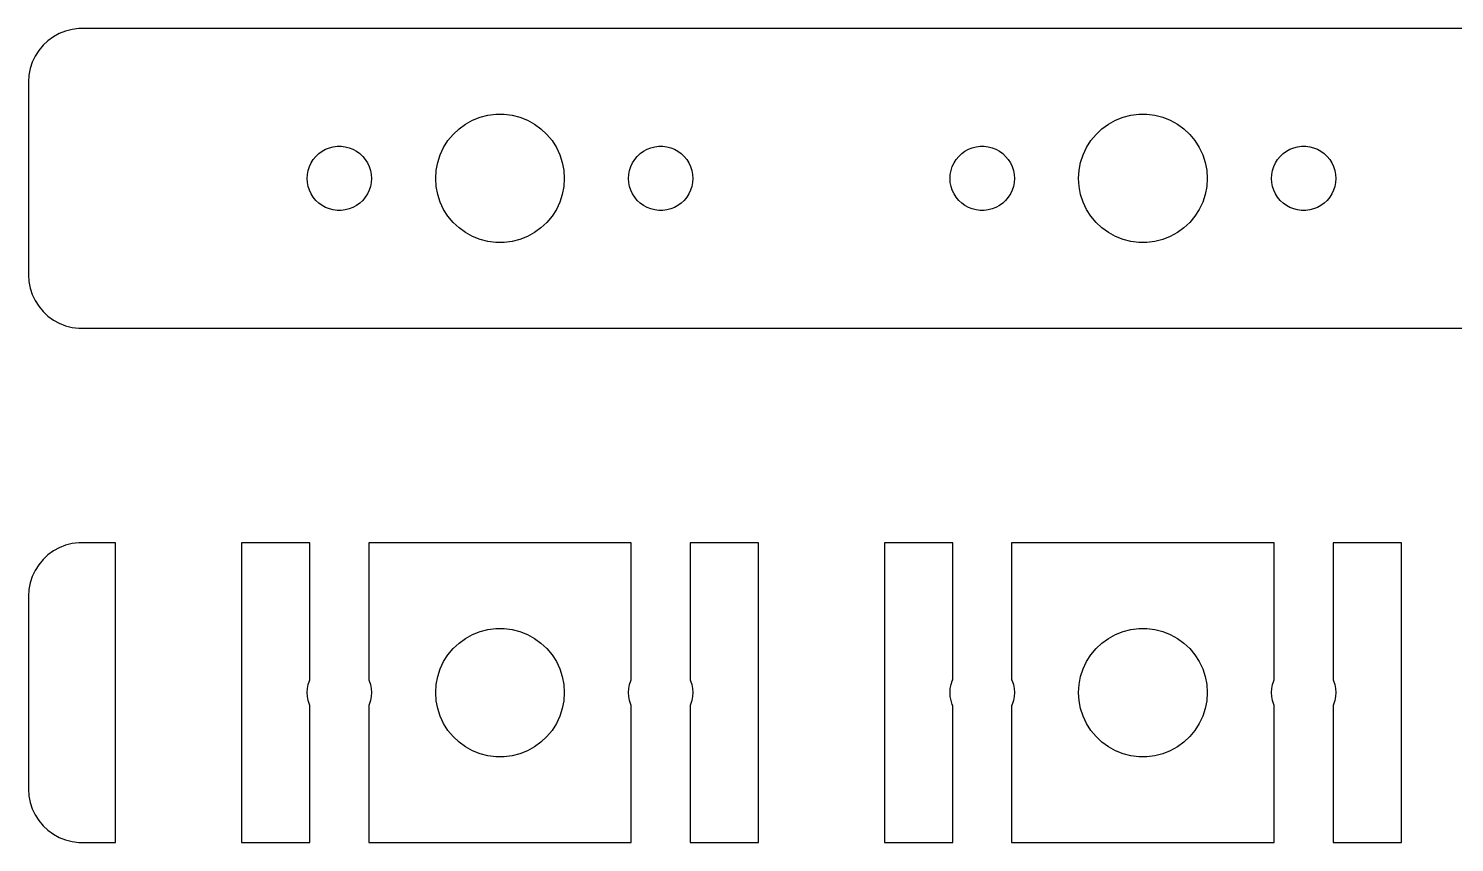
# Model space of a CAD drawing. Header units: metres. Extents: x -60 to 60, y -7 to 79.
# Drawn here: x -59.5 to 7, y 41 to 79 of the extents above; entities that cross this region are included whole.
import ezdxf

# ---------------------------------------------------------------- set-up
doc = ezdxf.new("R2010")
doc.units = ezdxf.units.M

msp = doc.modelspace()

# ---------------------------------------------------------------- linework, layer by layer
for p, q in [((-58.3396, 78.6108), (-58.5936, 78.4263)), ((-58.0644, 78.7621), (-58.3396, 78.6108)), ((-57.7725, 78.8776), (-58.0644, 78.7621)), ((-57.4684, 78.9557), (-57.7725, 78.8776)), ((-57.157, 78.9951), (-57.4684, 78.9557)), ((57.157, 78.9951), (-57.157, 78.9951)), ((-59.0225, 77.9695), (-59.1908, 77.7044)), ((-58.8224, 78.2114), (-59.0225, 77.9695)), ((-58.5936, 78.4263), (-58.8224, 78.2114)), ((-59.3244, 77.4203), (-59.4214, 77.1217)), ((-59.1908, 77.7044), (-59.3244, 77.4203)), ((-59.4803, 76.8133), (-59.5, 76.5)), ((-59.4214, 77.1217), (-59.4803, 76.8133)), ((-59.5, 76.5), (-59.5, 67.5)), ((-39.4123, 74.3115), (-39.1075, 74.533)), ((-39.1075, 74.533), (-38.7773, 74.7145)), ((-38.7773, 74.7145), (-38.427, 74.8532)), ((-38.427, 74.8532), (-38.0621, 74.9469)), ((-38.0621, 74.9469), (-37.6884, 74.9941)), ((-37.6884, 74.9941), (-37.3116, 74.9941)), ((-37.3116, 74.9941), (-36.9379, 74.9469)), ((-36.9379, 74.9469), (-36.5729, 74.8532)), ((-36.5729, 74.8532), (-36.2227, 74.7145)), ((-36.2227, 74.7145), (-35.8925, 74.533)), ((-35.8925, 74.533), (-35.5877, 74.3115)), ((-9.41226, 74.3115), (-9.10747, 74.533)), ((-9.10747, 74.533), (-8.77733, 74.7145)), ((-8.77733, 74.7145), (-8.42705, 74.8532)), ((-8.42705, 74.8532), (-8.06213, 74.9469)), ((-8.06213, 74.9469), (-7.68837, 74.9941)), ((-7.68837, 74.9941), (-7.31161, 74.9941)), ((-7.31161, 74.9941), (-6.93785, 74.9469)), ((-6.93785, 74.9469), (-6.57294, 74.8532)), ((-6.57294, 74.8532), (-6.22266, 74.7145)), ((-6.22266, 74.7145), (-5.89252, 74.533)), ((-5.89252, 74.533), (-5.58772, 74.3115)), ((-39.927, 73.7634), (-39.6869, 74.0536)), ((-39.6869, 74.0536), (-39.4123, 74.3115)), ((-35.5877, 74.3115), (-35.3131, 74.0536)), ((-35.3131, 74.0536), (-35.0729, 73.7634)), ((-9.92705, 73.7634), (-9.6869, 74.0536)), ((-9.6869, 74.0536), (-9.41226, 74.3115)), ((-5.58772, 74.3115), (-5.31308, 74.0536)), ((-5.31308, 74.0536), (-5.07294, 73.7634)), ((-45.9561, 73.1558), (-45.8037, 73.2665)), ((-45.8037, 73.2665), (-45.6387, 73.3572)), ((-45.6387, 73.3572), (-45.4635, 73.4266)), ((-45.4635, 73.4266), (-45.2811, 73.4734)), ((-45.2811, 73.4734), (-45.0942, 73.497)), ((-45.0942, 73.497), (-44.9058, 73.497)), ((-44.9058, 73.497), (-44.7189, 73.4734)), ((-44.7189, 73.4734), (-44.5365, 73.4266)), ((-44.5365, 73.4266), (-44.3613, 73.3572)), ((-44.3613, 73.3572), (-44.1963, 73.2665)), ((-44.1963, 73.2665), (-44.0439, 73.1558)), ((-40.2893, 73.1044), (-40.1289, 73.4453)), ((-40.1289, 73.4453), (-39.927, 73.7634)), ((-35.0729, 73.7634), (-34.8711, 73.4453)), ((-34.8711, 73.4453), (-34.7107, 73.1044)), ((-30.9561, 73.1558), (-30.8037, 73.2665)), ((-30.8037, 73.2665), (-30.6387, 73.3572)), ((-30.6387, 73.3572), (-30.4635, 73.4266)), ((-30.4635, 73.4266), (-30.2811, 73.4734)), ((-30.2811, 73.4734), (-30.0942, 73.497)), ((-30.0942, 73.497), (-29.9058, 73.497)), ((-29.9058, 73.497), (-29.7189, 73.4734)), ((-29.7189, 73.4734), (-29.5365, 73.4266)), ((-29.5365, 73.4266), (-29.3613, 73.3572)), ((-29.3613, 73.3572), (-29.1963, 73.2665)), ((-29.1963, 73.2665), (-29.0439, 73.1558)), ((-15.9561, 73.1558), (-15.8037, 73.2665)), ((-15.8037, 73.2665), (-15.6387, 73.3572)), ((-15.6387, 73.3572), (-15.4635, 73.4266)), ((-15.4635, 73.4266), (-15.2811, 73.4734)), ((-15.2811, 73.4734), (-15.0942, 73.497)), ((-15.0942, 73.497), (-14.9058, 73.497)), ((-14.9058, 73.497), (-14.7189, 73.4734)), ((-14.7189, 73.4734), (-14.5365, 73.4266)), ((-14.5365, 73.4266), (-14.3613, 73.3572)), ((-14.3613, 73.3572), (-14.1963, 73.2665)), ((-14.1963, 73.2665), (-14.0439, 73.1558)), ((-10.2893, 73.1044), (-10.1289, 73.4453)), ((-10.1289, 73.4453), (-9.92705, 73.7634)), ((-5.07294, 73.7634), (-4.87108, 73.4453)), ((-4.87108, 73.4453), (-4.71066, 73.1044)), ((-0.956131, 73.1558), (-0.803726, 73.2665)), ((-0.803726, 73.2665), (-0.638657, 73.3572)), ((-0.638657, 73.3572), (-0.463516, 73.4266)), ((-0.463516, 73.4266), (-0.281067, 73.4734)), ((-0.281067, 73.4734), (-0.094177, 73.497)), ((-0.094177, 73.497), (0.094177, 73.497)), ((0.094177, 73.497), (0.281067, 73.4734)), ((0.281067, 73.4734), (0.463516, 73.4266)), ((0.463516, 73.4266), (0.638657, 73.3572)), ((0.638657, 73.3572), (0.803726, 73.2665)), ((0.803726, 73.2665), (0.956131, 73.1558)), ((-46.4529, 72.373), (-46.3947, 72.5522)), ((-46.3947, 72.5522), (-46.3145, 72.7226)), ((-46.3145, 72.7226), (-46.2135, 72.8817)), ((-46.2135, 72.8817), (-46.0934, 73.0268)), ((-46.0934, 73.0268), (-45.9561, 73.1558)), ((-44.0439, 73.1558), (-43.9065, 73.0268)), ((-43.9065, 73.0268), (-43.7865, 72.8817)), ((-43.7865, 72.8817), (-43.6855, 72.7226)), ((-43.6855, 72.7226), (-43.6053, 72.5522)), ((-43.6053, 72.5522), (-43.5471, 72.373)), ((-40.4763, 72.376), (-40.4057, 72.7461)), ((-40.4057, 72.7461), (-40.2893, 73.1044)), ((-34.7107, 73.1044), (-34.5942, 72.7461)), ((-34.5942, 72.7461), (-34.5237, 72.376)), ((-31.4529, 72.373), (-31.3947, 72.5522)), ((-31.3947, 72.5522), (-31.3145, 72.7226)), ((-31.3145, 72.7226), (-31.2135, 72.8817)), ((-31.2135, 72.8817), (-31.0934, 73.0268)), ((-31.0934, 73.0268), (-30.9561, 73.1558)), ((-29.0439, 73.1558), (-28.9065, 73.0268)), ((-28.9065, 73.0268), (-28.7865, 72.8817)), ((-28.7865, 72.8817), (-28.6855, 72.7226)), ((-28.6855, 72.7226), (-28.6053, 72.5522)), ((-28.6053, 72.5522), (-28.5471, 72.373)), ((-16.4529, 72.373), (-16.3947, 72.5522)), ((-16.3947, 72.5522), (-16.3145, 72.7226)), ((-16.3145, 72.7226), (-16.2135, 72.8817)), ((-16.2135, 72.8817), (-16.0934, 73.0268)), ((-16.0934, 73.0268), (-15.9561, 73.1558)), ((-14.0439, 73.1558), (-13.9065, 73.0268)), ((-13.9065, 73.0268), (-13.7865, 72.8817)), ((-13.7865, 72.8817), (-13.6855, 72.7226)), ((-13.6855, 72.7226), (-13.6053, 72.5522)), ((-13.6053, 72.5522), (-13.5471, 72.373)), ((-10.4763, 72.376), (-10.4057, 72.7461)), ((-10.4057, 72.7461), (-10.2893, 73.1044)), ((-4.71066, 73.1044), (-4.59424, 72.7461)), ((-4.59424, 72.7461), (-4.52365, 72.376)), ((-1.45287, 72.373), (-1.39465, 72.5522)), ((-1.39465, 72.5522), (-1.31445, 72.7226)), ((-1.31445, 72.7226), (-1.21352, 72.8817)), ((-1.21352, 72.8817), (-1.09344, 73.0268)), ((-1.09344, 73.0268), (-0.956131, 73.1558)), ((0.956131, 73.1558), (1.09344, 73.0268)), ((1.09344, 73.0268), (1.21352, 72.8817)), ((1.21352, 72.8817), (1.31445, 72.7226)), ((1.31445, 72.7226), (1.39465, 72.5522)), ((1.39465, 72.5522), (1.45287, 72.373)), ((-46.5, 72), (-46.4882, 72.188)), ((-46.4882, 71.812), (-46.5, 72)), ((-46.4882, 72.188), (-46.4529, 72.373)), ((-43.5471, 72.373), (-43.5118, 72.188)), ((-43.5118, 72.188), (-43.5, 72)), ((-43.5, 72), (-43.5118, 71.812)), ((-40.5, 72), (-40.4763, 72.376)), ((-40.4763, 71.624), (-40.5, 72)), ((-34.5237, 72.376), (-34.5, 72)), ((-34.5, 72), (-34.5237, 71.624)), ((-31.5, 72), (-31.4882, 72.188)), ((-31.4882, 71.812), (-31.5, 72)), ((-31.4882, 72.188), (-31.4529, 72.373)), ((-28.5471, 72.373), (-28.5118, 72.188)), ((-28.5118, 72.188), (-28.5, 72)), ((-28.5, 72), (-28.5118, 71.812)), ((-16.5, 72), (-16.4882, 72.188)), ((-16.4882, 71.812), (-16.5, 72)), ((-16.4882, 72.188), (-16.4529, 72.373)), ((-13.5471, 72.373), (-13.5118, 72.188)), ((-13.5118, 72.188), (-13.5, 72)), ((-13.5, 72), (-13.5118, 71.812)), ((-10.5, 72), (-10.4763, 72.376)), ((-10.4763, 71.624), (-10.5, 72)), ((-4.52365, 72.376), (-4.5, 72)), ((-4.5, 72), (-4.52365, 71.624)), ((-1.5, 72), (-1.48816, 72.188)), ((-1.48816, 71.812), (-1.5, 72)), ((-1.48816, 72.188), (-1.45287, 72.373)), ((1.45287, 72.373), (1.48816, 72.188)), ((1.48816, 72.188), (1.5, 72)), ((1.5, 72), (1.48816, 71.812)), ((-46.4529, 71.627), (-46.4882, 71.812)), ((-46.3947, 71.4478), (-46.4529, 71.627)), ((-46.3145, 71.2774), (-46.3947, 71.4478)), ((-46.2135, 71.1183), (-46.3145, 71.2774)), ((-43.6855, 71.2774), (-43.7865, 71.1183)), ((-43.6053, 71.4478), (-43.6855, 71.2774)), ((-43.5471, 71.627), (-43.6053, 71.4478)), ((-43.5118, 71.812), (-43.5471, 71.627)), ((-40.4057, 71.2539), (-40.4763, 71.624)), ((-40.2893, 70.8956), (-40.4057, 71.2539)), ((-34.5942, 71.2539), (-34.7107, 70.8956)), ((-34.5237, 71.624), (-34.5942, 71.2539)), ((-31.4529, 71.627), (-31.4882, 71.812)), ((-31.3947, 71.4478), (-31.4529, 71.627)), ((-31.3145, 71.2774), (-31.3947, 71.4478)), ((-31.2135, 71.1183), (-31.3145, 71.2774)), ((-28.6855, 71.2774), (-28.7865, 71.1183)), ((-28.6053, 71.4478), (-28.6855, 71.2774)), ((-28.5471, 71.627), (-28.6053, 71.4478)), ((-28.5118, 71.812), (-28.5471, 71.627)), ((-16.4529, 71.627), (-16.4882, 71.812)), ((-16.3947, 71.4478), (-16.4529, 71.627)), ((-16.3145, 71.2774), (-16.3947, 71.4478)), ((-16.2135, 71.1183), (-16.3145, 71.2774)), ((-13.6855, 71.2774), (-13.7865, 71.1183)), ((-13.6053, 71.4478), (-13.6855, 71.2774)), ((-13.5471, 71.627), (-13.6053, 71.4478)), ((-13.5118, 71.812), (-13.5471, 71.627)), ((-10.4057, 71.2539), (-10.4763, 71.624)), ((-10.2893, 70.8956), (-10.4057, 71.2539)), ((-4.59424, 71.2539), (-4.71066, 70.8956)), ((-4.52365, 71.624), (-4.59424, 71.2539)), ((-1.45287, 71.627), (-1.48816, 71.812)), ((-1.39465, 71.4478), (-1.45287, 71.627)), ((-1.31445, 71.2774), (-1.39465, 71.4478)), ((-1.21352, 71.1183), (-1.31445, 71.2774)), ((1.31445, 71.2774), (1.21352, 71.1183)), ((1.39465, 71.4478), (1.31445, 71.2774)), ((1.45287, 71.627), (1.39465, 71.4478)), ((1.48816, 71.812), (1.45287, 71.627)), ((-46.0934, 70.9732), (-46.2135, 71.1183)), ((-45.9561, 70.8442), (-46.0934, 70.9732)), ((-45.8037, 70.7335), (-45.9561, 70.8442)), ((-45.6387, 70.6428), (-45.8037, 70.7335)), ((-45.4635, 70.5734), (-45.6387, 70.6428)), ((-45.2811, 70.5266), (-45.4635, 70.5734)), ((-44.5365, 70.5734), (-44.7189, 70.5266)), ((-44.3613, 70.6428), (-44.5365, 70.5734)), ((-44.1963, 70.7335), (-44.3613, 70.6428)), ((-44.0439, 70.8442), (-44.1963, 70.7335)), ((-43.9065, 70.9732), (-44.0439, 70.8442)), ((-43.7865, 71.1183), (-43.9065, 70.9732)), ((-40.1289, 70.5547), (-40.2893, 70.8956)), ((-39.927, 70.2366), (-40.1289, 70.5547)), ((-34.8711, 70.5547), (-35.0729, 70.2366)), ((-34.7107, 70.8956), (-34.8711, 70.5547)), ((-31.0934, 70.9732), (-31.2135, 71.1183)), ((-30.9561, 70.8442), (-31.0934, 70.9732)), ((-30.8037, 70.7335), (-30.9561, 70.8442)), ((-30.6387, 70.6428), (-30.8037, 70.7335)), ((-30.4635, 70.5734), (-30.6387, 70.6428)), ((-30.2811, 70.5266), (-30.4635, 70.5734)), ((-29.5365, 70.5734), (-29.7189, 70.5266)), ((-29.3613, 70.6428), (-29.5365, 70.5734)), ((-29.1963, 70.7335), (-29.3613, 70.6428)), ((-29.0439, 70.8442), (-29.1963, 70.7335)), ((-28.9065, 70.9732), (-29.0439, 70.8442)), ((-28.7865, 71.1183), (-28.9065, 70.9732)), ((-16.0934, 70.9732), (-16.2135, 71.1183)), ((-15.9561, 70.8442), (-16.0934, 70.9732)), ((-15.8037, 70.7335), (-15.9561, 70.8442)), ((-15.6387, 70.6428), (-15.8037, 70.7335)), ((-15.4635, 70.5734), (-15.6387, 70.6428)), ((-15.2811, 70.5266), (-15.4635, 70.5734)), ((-14.5365, 70.5734), (-14.7189, 70.5266)), ((-14.3613, 70.6428), (-14.5365, 70.5734)), ((-14.1963, 70.7335), (-14.3613, 70.6428)), ((-14.0439, 70.8442), (-14.1963, 70.7335)), ((-13.9065, 70.9732), (-14.0439, 70.8442)), ((-13.7865, 71.1183), (-13.9065, 70.9732)), ((-10.1289, 70.5547), (-10.2893, 70.8956)), ((-9.92705, 70.2366), (-10.1289, 70.5547)), ((-4.87108, 70.5547), (-5.07294, 70.2366)), ((-4.71066, 70.8956), (-4.87108, 70.5547)), ((-1.09344, 70.9732), (-1.21352, 71.1183)), ((-0.956131, 70.8442), (-1.09344, 70.9732)), ((-0.803726, 70.7335), (-0.956131, 70.8442)), ((-0.638657, 70.6428), (-0.803726, 70.7335)), ((-0.463516, 70.5734), (-0.638657, 70.6428)), ((-0.281067, 70.5266), (-0.463516, 70.5734)), ((0.463516, 70.5734), (0.281067, 70.5266)), ((0.638657, 70.6428), (0.463516, 70.5734)), ((0.803726, 70.7335), (0.638657, 70.6428)), ((0.956131, 70.8442), (0.803726, 70.7335)), ((1.09344, 70.9732), (0.956131, 70.8442)), ((1.21352, 71.1183), (1.09344, 70.9732)), ((-45.0942, 70.503), (-45.2811, 70.5266)), ((-44.9058, 70.503), (-45.0942, 70.503)), ((-44.7189, 70.5266), (-44.9058, 70.503)), ((-39.6869, 69.9464), (-39.927, 70.2366)), ((-39.4123, 69.6885), (-39.6869, 69.9464)), ((-35.3131, 69.9464), (-35.5877, 69.6885)), ((-35.0729, 70.2366), (-35.3131, 69.9464)), ((-30.0942, 70.503), (-30.2811, 70.5266)), ((-29.9058, 70.503), (-30.0942, 70.503)), ((-29.7189, 70.5266), (-29.9058, 70.503)), ((-15.0942, 70.503), (-15.2811, 70.5266)), ((-14.9058, 70.503), (-15.0942, 70.503)), ((-14.7189, 70.5266), (-14.9058, 70.503)), ((-9.6869, 69.9464), (-9.92705, 70.2366)), ((-9.41226, 69.6885), (-9.6869, 69.9464)), ((-5.31308, 69.9464), (-5.58772, 69.6885)), ((-5.07294, 70.2366), (-5.31308, 69.9464)), ((-0.094177, 70.503), (-0.281067, 70.5266)), ((0.094177, 70.503), (-0.094177, 70.503)), ((0.281067, 70.5266), (0.094177, 70.503)), ((-39.1075, 69.467), (-39.4123, 69.6885)), ((-38.7773, 69.2855), (-39.1075, 69.467)), ((-38.427, 69.1468), (-38.7773, 69.2855)), ((-36.2227, 69.2855), (-36.5729, 69.1468)), ((-35.8925, 69.467), (-36.2227, 69.2855)), ((-35.5877, 69.6885), (-35.8925, 69.467)), ((-9.10747, 69.467), (-9.41226, 69.6885)), ((-8.77733, 69.2855), (-9.10747, 69.467)), ((-8.42705, 69.1468), (-8.77733, 69.2855)), ((-6.22266, 69.2855), (-6.57294, 69.1468)), ((-5.89252, 69.467), (-6.22266, 69.2855)), ((-5.58772, 69.6885), (-5.89252, 69.467)), ((-38.0621, 69.0531), (-38.427, 69.1468)), ((-37.6884, 69.0059), (-38.0621, 69.0531)), ((-37.3116, 69.0059), (-37.6884, 69.0059)), ((-36.9379, 69.0531), (-37.3116, 69.0059)), ((-36.5729, 69.1468), (-36.9379, 69.0531)), ((-8.06213, 69.0531), (-8.42705, 69.1468)), ((-7.68837, 69.0059), (-8.06213, 69.0531)), ((-7.31161, 69.0059), (-7.68837, 69.0059)), ((-6.93785, 69.0531), (-7.31161, 69.0059)), ((-6.57294, 69.1468), (-6.93785, 69.0531)), ((-59.5, 67.5), (-59.4803, 67.1867)), ((-59.4803, 67.1867), (-59.4214, 66.8783)), ((-59.4214, 66.8783), (-59.3244, 66.5797)), ((-59.3244, 66.5797), (-59.1908, 66.2956)), ((-59.1908, 66.2956), (-59.0225, 66.0305)), ((-59.0225, 66.0305), (-58.8224, 65.7886)), ((-58.8224, 65.7886), (-58.5936, 65.5737)), ((-58.5936, 65.5737), (-58.3396, 65.3892)), ((-58.3396, 65.3892), (-58.0644, 65.2379)), ((-58.0644, 65.2379), (-57.7725, 65.1224)), ((-57.7725, 65.1224), (-57.4684, 65.0443)), ((-57.4684, 65.0443), (-57.157, 65.0049)), ((-57.157, 65.0049), (57.157, 65.0049)), ((-58.3396, 54.6108), (-58.5936, 54.4263)), ((-58.0644, 54.7621), (-58.3396, 54.6108)), ((-57.7725, 54.8776), (-58.0644, 54.7621)), ((-57.4684, 54.9557), (-57.7725, 54.8776)), ((-57.157, 54.9951), (-57.4684, 54.9557)), ((-55.4336, 54.9951), (-57.157, 54.9951)), ((-55.4336, 41.0049), (-55.4336, 54.9951)), ((-46.3722, 54.9951), (-49.5664, 54.9951)), ((-49.5664, 54.9951), (-49.5664, 41.0049)), ((-46.3722, 48.6), (-46.3722, 54.9951)), ((-31.3722, 54.9951), (-43.6278, 54.9951)), ((-43.6278, 54.9951), (-43.6278, 48.6)), ((-31.3722, 48.6), (-31.3722, 54.9951)), ((-25.4336, 54.9951), (-28.6278, 54.9951)), ((-28.6278, 54.9951), (-28.6278, 48.6)), ((-25.4336, 41.0049), (-25.4336, 54.9951)), ((-16.3722, 54.9951), (-19.5664, 54.9951)), ((-19.5664, 54.9951), (-19.5664, 41.0049)), ((-16.3722, 48.6), (-16.3722, 54.9951)), ((-1.37216, 54.9951), (-13.6278, 54.9951)), ((-13.6278, 54.9951), (-13.6278, 48.6)), ((-1.37216, 48.6), (-1.37216, 54.9951)), ((4.56638, 54.9951), (1.37216, 54.9951)), ((1.37216, 54.9951), (1.37216, 48.6)), ((4.56638, 41.0049), (4.56638, 54.9951)), ((-59.0225, 53.9695), (-59.1908, 53.7044)), ((-58.8224, 54.2114), (-59.0225, 53.9695)), ((-58.5936, 54.4263), (-58.8224, 54.2114)), ((-59.3244, 53.4203), (-59.4214, 53.1217)), ((-59.1908, 53.7044), (-59.3244, 53.4203)), ((-59.4803, 52.8133), (-59.5, 52.5)), ((-59.4214, 53.1217), (-59.4803, 52.8133)), ((-59.5, 52.5), (-59.5, 43.5)), ((-39.1075, 50.533), (-38.7773, 50.7145)), ((-38.7773, 50.7145), (-38.427, 50.8532)), ((-38.427, 50.8532), (-38.0621, 50.9469)), ((-38.0621, 50.9469), (-37.6884, 50.9941)), ((-37.6884, 50.9941), (-37.3116, 50.9941)), ((-37.3116, 50.9941), (-36.9379, 50.9469)), ((-36.9379, 50.9469), (-36.5729, 50.8532)), ((-36.5729, 50.8532), (-36.2227, 50.7145)), ((-36.2227, 50.7145), (-35.8925, 50.533)), ((-9.10747, 50.533), (-8.77733, 50.7145)), ((-8.77733, 50.7145), (-8.42705, 50.8532)), ((-8.42705, 50.8532), (-8.06213, 50.9469)), ((-8.06213, 50.9469), (-7.68837, 50.9941)), ((-7.68837, 50.9941), (-7.31161, 50.9941)), ((-7.31161, 50.9941), (-6.93785, 50.9469)), ((-6.93785, 50.9469), (-6.57294, 50.8532)), ((-6.57294, 50.8532), (-6.22266, 50.7145)), ((-6.22266, 50.7145), (-5.89252, 50.533)), ((-39.927, 49.7634), (-39.6869, 50.0536)), ((-39.6869, 50.0536), (-39.4123, 50.3115)), ((-39.4123, 50.3115), (-39.1075, 50.533)), ((-35.8925, 50.533), (-35.5877, 50.3115)), ((-35.5877, 50.3115), (-35.3131, 50.0536)), ((-35.3131, 50.0536), (-35.0729, 49.7634)), ((-9.92705, 49.7634), (-9.6869, 50.0536)), ((-9.6869, 50.0536), (-9.41226, 50.3115)), ((-9.41226, 50.3115), (-9.10747, 50.533)), ((-5.89252, 50.533), (-5.58772, 50.3115)), ((-5.58772, 50.3115), (-5.31308, 50.0536)), ((-5.31308, 50.0536), (-5.07294, 49.7634)), ((-40.2893, 49.1044), (-40.1289, 49.4453)), ((-40.1289, 49.4453), (-39.927, 49.7634)), ((-35.0729, 49.7634), (-34.8711, 49.4453)), ((-34.8711, 49.4453), (-34.7107, 49.1044)), ((-10.2893, 49.1044), (-10.1289, 49.4453)), ((-10.1289, 49.4453), (-9.92705, 49.7634)), ((-5.07294, 49.7634), (-4.87108, 49.4453)), ((-4.87108, 49.4453), (-4.71066, 49.1044)), ((-46.3947, 48.5522), (-46.3722, 48.6)), ((-43.6278, 48.6), (-43.6053, 48.5522)), ((-40.4763, 48.376), (-40.4057, 48.7461)), ((-40.4057, 48.7461), (-40.2893, 49.1044)), ((-34.7107, 49.1044), (-34.5942, 48.7461)), ((-34.5942, 48.7461), (-34.5237, 48.376)), ((-31.3947, 48.5522), (-31.3722, 48.6)), ((-28.6278, 48.6), (-28.6053, 48.5522)), ((-16.3947, 48.5522), (-16.3722, 48.6)), ((-13.6278, 48.6), (-13.6053, 48.5522)), ((-10.4763, 48.376), (-10.4057, 48.7461)), ((-10.4057, 48.7461), (-10.2893, 49.1044)), ((-4.71066, 49.1044), (-4.59424, 48.7461)), ((-4.59424, 48.7461), (-4.52365, 48.376)), ((-1.39465, 48.5522), (-1.37216, 48.6)), ((1.37216, 48.6), (1.39465, 48.5522)), ((-46.5, 48), (-46.4882, 48.188)), ((-46.4882, 47.812), (-46.5, 48)), ((-46.4882, 48.188), (-46.4529, 48.373)), ((-46.4529, 48.373), (-46.3947, 48.5522)), ((-43.6053, 48.5522), (-43.5471, 48.373)), ((-43.5471, 48.373), (-43.5118, 48.188)), ((-43.5118, 48.188), (-43.5, 48)), ((-43.5, 48), (-43.5118, 47.812)), ((-40.5, 48), (-40.4763, 48.376)), ((-40.4763, 47.624), (-40.5, 48)), ((-34.5237, 48.376), (-34.5, 48)), ((-34.5, 48), (-34.5237, 47.624)), ((-31.5, 48), (-31.4882, 48.188)), ((-31.4882, 47.812), (-31.5, 48)), ((-31.4882, 48.188), (-31.4529, 48.373)), ((-31.4529, 48.373), (-31.3947, 48.5522)), ((-28.6053, 48.5522), (-28.5471, 48.373)), ((-28.5471, 48.373), (-28.5118, 48.188)), ((-28.5118, 48.188), (-28.5, 48)), ((-28.5, 48), (-28.5118, 47.812)), ((-16.5, 48), (-16.4882, 48.188)), ((-16.4882, 47.812), (-16.5, 48)), ((-16.4882, 48.188), (-16.4529, 48.373)), ((-16.4529, 48.373), (-16.3947, 48.5522)), ((-13.6053, 48.5522), (-13.5471, 48.373)), ((-13.5471, 48.373), (-13.5118, 48.188)), ((-13.5118, 48.188), (-13.5, 48)), ((-13.5, 48), (-13.5118, 47.812)), ((-10.5, 48), (-10.4763, 48.376)), ((-10.4763, 47.624), (-10.5, 48)), ((-4.52365, 48.376), (-4.5, 48)), ((-4.5, 48), (-4.52365, 47.624)), ((-1.5, 48), (-1.48816, 48.188)), ((-1.48816, 47.812), (-1.5, 48)), ((-1.48816, 48.188), (-1.45287, 48.373)), ((-1.45287, 48.373), (-1.39465, 48.5522)), ((1.39465, 48.5522), (1.45287, 48.373)), ((1.45287, 48.373), (1.48816, 48.188)), ((1.48816, 48.188), (1.5, 48)), ((1.5, 48), (1.48816, 47.812)), ((-46.4529, 47.627), (-46.4882, 47.812)), ((-46.3947, 47.4478), (-46.4529, 47.627)), ((-46.3722, 47.4), (-46.3947, 47.4478)), ((-46.3722, 41.0049), (-46.3722, 47.4)), ((-43.6053, 47.4478), (-43.6278, 47.4)), ((-43.6278, 47.4), (-43.6278, 41.0049)), ((-43.5471, 47.627), (-43.6053, 47.4478)), ((-43.5118, 47.812), (-43.5471, 47.627)), ((-40.4057, 47.2539), (-40.4763, 47.624)), ((-40.2893, 46.8956), (-40.4057, 47.2539)), ((-34.5942, 47.2539), (-34.7107, 46.8956)), ((-34.5237, 47.624), (-34.5942, 47.2539)), ((-31.4529, 47.627), (-31.4882, 47.812)), ((-31.3947, 47.4478), (-31.4529, 47.627)), ((-31.3722, 47.4), (-31.3947, 47.4478)), ((-31.3722, 41.0049), (-31.3722, 47.4)), ((-28.6053, 47.4478), (-28.6278, 47.4)), ((-28.6278, 47.4), (-28.6278, 41.0049)), ((-28.5471, 47.627), (-28.6053, 47.4478)), ((-28.5118, 47.812), (-28.5471, 47.627)), ((-16.4529, 47.627), (-16.4882, 47.812)), ((-16.3947, 47.4478), (-16.4529, 47.627)), ((-16.3722, 47.4), (-16.3947, 47.4478)), ((-16.3722, 41.0049), (-16.3722, 47.4)), ((-13.6053, 47.4478), (-13.6278, 47.4)), ((-13.6278, 47.4), (-13.6278, 41.0049)), ((-13.5471, 47.627), (-13.6053, 47.4478)), ((-13.5118, 47.812), (-13.5471, 47.627)), ((-10.4057, 47.2539), (-10.4763, 47.624)), ((-10.2893, 46.8956), (-10.4057, 47.2539)), ((-4.59424, 47.2539), (-4.71066, 46.8956)), ((-4.52365, 47.624), (-4.59424, 47.2539)), ((-1.45287, 47.627), (-1.48816, 47.812)), ((-1.39465, 47.4478), (-1.45287, 47.627)), ((-1.37216, 47.4), (-1.39465, 47.4478)), ((-1.37216, 41.0049), (-1.37216, 47.4)), ((1.39465, 47.4478), (1.37216, 47.4)), ((1.37216, 47.4), (1.37216, 41.0049)), ((1.45287, 47.627), (1.39465, 47.4478)), ((1.48816, 47.812), (1.45287, 47.627)), ((-40.1289, 46.5547), (-40.2893, 46.8956)), ((-34.7107, 46.8956), (-34.8711, 46.5547)), ((-10.1289, 46.5547), (-10.2893, 46.8956)), ((-4.71066, 46.8956), (-4.87108, 46.5547)), ((-39.927, 46.2366), (-40.1289, 46.5547)), ((-39.6869, 45.9464), (-39.927, 46.2366)), ((-39.4123, 45.6885), (-39.6869, 45.9464)), ((-35.3131, 45.9464), (-35.5877, 45.6885)), ((-35.0729, 46.2366), (-35.3131, 45.9464)), ((-34.8711, 46.5547), (-35.0729, 46.2366)), ((-9.92705, 46.2366), (-10.1289, 46.5547)), ((-9.6869, 45.9464), (-9.92705, 46.2366)), ((-9.41226, 45.6885), (-9.6869, 45.9464)), ((-5.31308, 45.9464), (-5.58772, 45.6885)), ((-5.07294, 46.2366), (-5.31308, 45.9464)), ((-4.87108, 46.5547), (-5.07294, 46.2366)), ((-39.1075, 45.467), (-39.4123, 45.6885)), ((-38.7773, 45.2855), (-39.1075, 45.467)), ((-38.427, 45.1468), (-38.7773, 45.2855)), ((-36.2227, 45.2855), (-36.5729, 45.1468)), ((-35.8925, 45.467), (-36.2227, 45.2855)), ((-35.5877, 45.6885), (-35.8925, 45.467)), ((-9.10747, 45.467), (-9.41226, 45.6885)), ((-8.77733, 45.2855), (-9.10747, 45.467)), ((-8.42705, 45.1468), (-8.77733, 45.2855)), ((-6.22266, 45.2855), (-6.57294, 45.1468)), ((-5.89252, 45.467), (-6.22266, 45.2855)), ((-5.58772, 45.6885), (-5.89252, 45.467)), ((-38.0621, 45.0531), (-38.427, 45.1468)), ((-37.6884, 45.0059), (-38.0621, 45.0531)), ((-37.3116, 45.0059), (-37.6884, 45.0059)), ((-36.9379, 45.0531), (-37.3116, 45.0059)), ((-36.5729, 45.1468), (-36.9379, 45.0531)), ((-8.06213, 45.0531), (-8.42705, 45.1468)), ((-7.68837, 45.0059), (-8.06213, 45.0531)), ((-7.31161, 45.0059), (-7.68837, 45.0059)), ((-6.93785, 45.0531), (-7.31161, 45.0059)), ((-6.57294, 45.1468), (-6.93785, 45.0531)), ((-59.5, 43.5), (-59.4803, 43.1867)), ((-59.4803, 43.1867), (-59.4214, 42.8783)), ((-59.4214, 42.8783), (-59.3244, 42.5797)), ((-59.3244, 42.5797), (-59.1908, 42.2956)), ((-59.1908, 42.2956), (-59.0225, 42.0305)), ((-59.0225, 42.0305), (-58.8224, 41.7886)), ((-58.8224, 41.7886), (-58.5936, 41.5737)), ((-58.5936, 41.5737), (-58.3396, 41.3892)), ((-58.3396, 41.3892), (-58.0644, 41.2379)), ((-58.0644, 41.2379), (-57.7725, 41.1224)), ((-57.7725, 41.1224), (-57.4684, 41.0443)), ((-57.4684, 41.0443), (-57.157, 41.0049)), ((-57.157, 41.0049), (-55.4336, 41.0049)), ((-49.5664, 41.0049), (-46.3722, 41.0049)), ((-43.6278, 41.0049), (-31.3722, 41.0049)), ((-28.6278, 41.0049), (-25.4336, 41.0049)), ((-19.5664, 41.0049), (-16.3722, 41.0049)), ((-13.6278, 41.0049), (-1.37216, 41.0049)), ((1.37216, 41.0049), (4.56638, 41.0049))]:
    msp.add_line(p, q)

doc.saveas('drawing.dxf')
